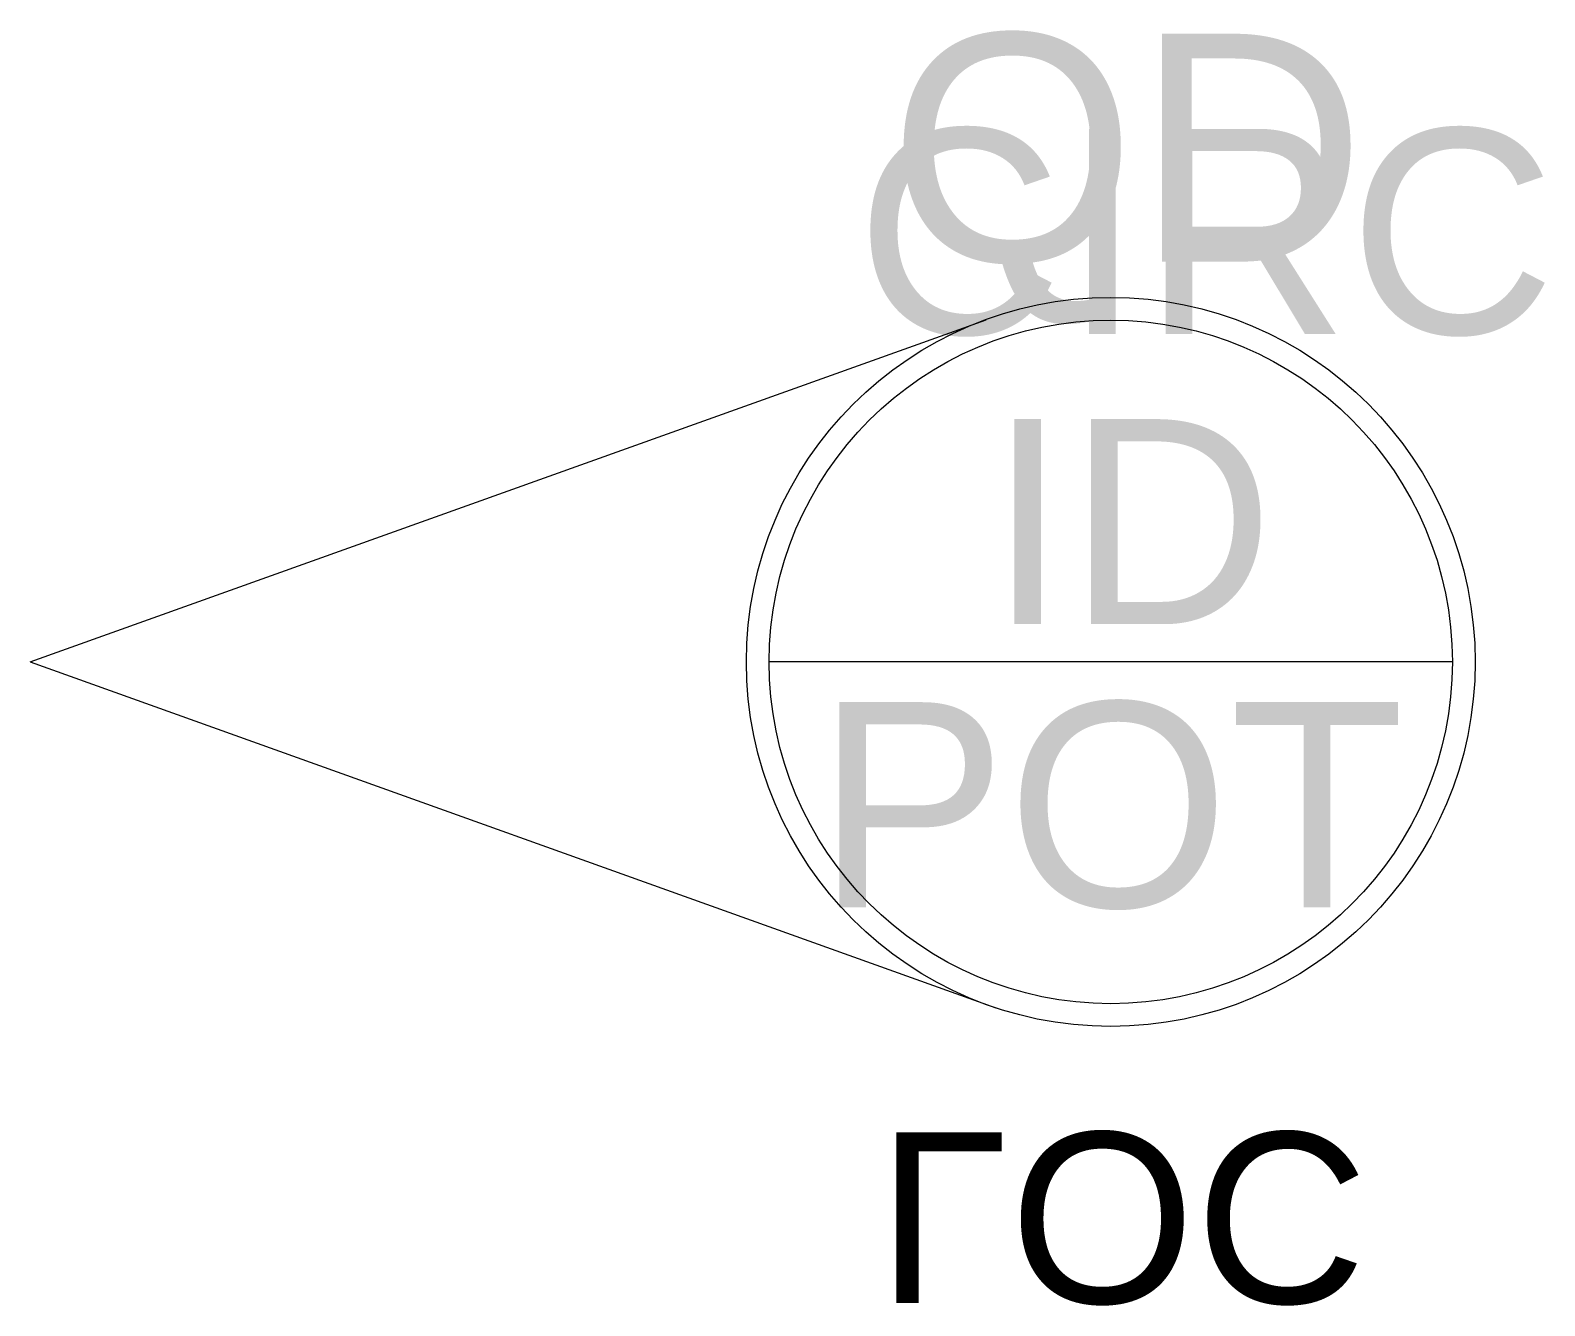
# Model space of a CAD drawing. Header units: millimetres. Extents: x 170.39 to 171.72, y 156.35 to 157.47.
import ezdxf
from ezdxf.enums import TextEntityAlignment as Align

# ---------------------------------------------------------------- set-up
doc = ezdxf.new("R2010")
doc.units = ezdxf.units.MM
doc.header["$LTSCALE"] = 0.05
for name, color, linetype in [('018', 4, 'Continuous'), ('021', 1, 'Continuous'), ('05', 5, 'Continuous')]:
    doc.layers.add(name, color=color, linetype=linetype)
doc.styles.get("Standard").update_dxf_attribs({"font": 'ARIAL.TTF'})

msp = doc.modelspace()

# ---------------------------------------------------------------- texts
at = {"layer": '021', "text_generation_flag": 4, "flags": 1}
msp.add_attdef('LOC', (171.1304, 156.5045), '', height=0.15, dxfattribs=at)

# ---------------------------------------------------------------- wipeouts: each hides what was drawn before it
msp.add_wipeout([(171.131, 157.1633), (171.1433, 157.1731), (171.1582, 157.1837), (171.1722, 157.1925), (171.189, 157.2018), (171.2124, 157.2127), (171.2402, 157.2228), (171.2723, 157.2311), (171.309, 157.2363), (171.347, 157.2372), (171.3807, 157.2342), (171.413, 157.228), (171.4447, 157.2183), (171.4762, 157.2049), (171.5079, 157.1872), (171.5312, 157.1708), (171.547, 157.1578), (171.562, 157.1437), (171.5751, 157.1298), (171.5887, 157.1134), (171.5958, 157.1039), (171.6114, 157.0799), (171.6339, 157.0338), (171.6434, 157.0056), (171.649, 156.9828), (171.6537, 156.9538), (171.6556, 156.9277), (171.6547, 156.8913), (171.6535, 156.8792), (171.6518, 156.8675), (171.6489, 156.8516), (171.6461, 156.8395), (171.6427, 156.8269), (171.6391, 156.8155), (171.6352, 156.8046), (171.6299, 156.7913), (171.6253, 156.7812), (171.6194, 156.7693), (171.6122, 156.7562), (171.6059, 156.7459), (171.6001, 156.7372), (171.5926, 156.7266), (171.5851, 156.7169), (171.5798, 156.7104), (171.5728, 156.7025), (171.5647, 156.6938), (171.5558, 156.6851), (171.5451, 156.6754), (171.536, 156.6678), (171.5248, 156.6592), (171.5157, 156.6528), (171.5079, 156.6477), (171.4984, 156.6418), (171.489, 156.6365), (171.4799, 156.6317), (171.4714, 156.6276), (171.4618, 156.6233), (171.4507, 156.6188), (171.4395, 156.6147), (171.4286, 156.6112), (171.4154, 156.6075), (171.4052, 156.6051), (171.3931, 156.6026), (171.3805, 156.6006), (171.3711, 156.5994), (171.3597, 156.5983), (171.3483, 156.5977), (171.3385, 156.5974), (171.3278, 156.5975), (171.3172, 156.598), (171.3055, 156.5989), (171.2923, 156.6004), (171.2787, 156.6026), (171.2648, 156.6054), (171.2493, 156.6093), (171.2348, 156.6138), (171.2197, 156.6192), (171.2057, 156.625), (171.1923, 156.6314), (171.1832, 156.6361), (171.1738, 156.6414), (171.1655, 156.6464), (171.1504, 156.6565), (171.1403, 156.664), (171.1298, 156.6725), (171.1228, 156.6786), (171.1133, 156.6874), (171.1064, 156.6942), (171.0998, 156.7013), (171.0879, 156.715), (171.0796, 156.7256), (171.0741, 156.7333), (171.057, 156.7603), (171.0486, 156.7762), (171.0383, 156.7994), (171.0306, 156.8212), (171.0225, 156.8519), (171.0177, 156.8825), (171.0158, 156.9097), (171.0169, 156.9449), (171.0218, 156.9795), (171.0308, 157.0145), (171.0414, 157.0429), (171.0579, 157.0762), (171.0778, 157.1067), (171.0987, 157.1324), (171.1197, 157.1534)])

# ---------------------------------------------------------------- next in the draw order: linework, layer by layer
for q in [(171.2263, 157.2177), (171.2348, 156.6138)]:
    msp.add_line((170.3869, 156.9174), q)
msp.add_circle((171.3358, 156.9174), 0.32)
at = {"layer": '018'}
msp.add_line((171.6358, 156.9174), (171.0358, 156.9174), dxfattribs=at)
msp.add_circle((171.3358, 156.9174), 0.3, dxfattribs=at)

# ---------------------------------------------------------------- next in the draw order: texts
at = {"layer": '021', "flags": 1}
msp.add_attdef('CIRC', text='1', height=0.18, dxfattribs=at).set_placement((171.4192, 157.2954), align=Align.MIDDLE_CENTER)
at = {"layer": '021'}
for tag, text, p in [('ID', 'A', (171.3536, 157.0406)), ('POT', '250', (171.3353, 156.7921))]:
    msp.add_attdef(tag, text=text, height=0.18, dxfattribs=at).set_placement(p, align=Align.MIDDLE_CENTER)
at = {"layer": '05', "flags": 1}
msp.add_attdef('QD', (171.1407, 157.2689), '1', height=0.2, dxfattribs=at)

doc.saveas('drawing.dxf')
